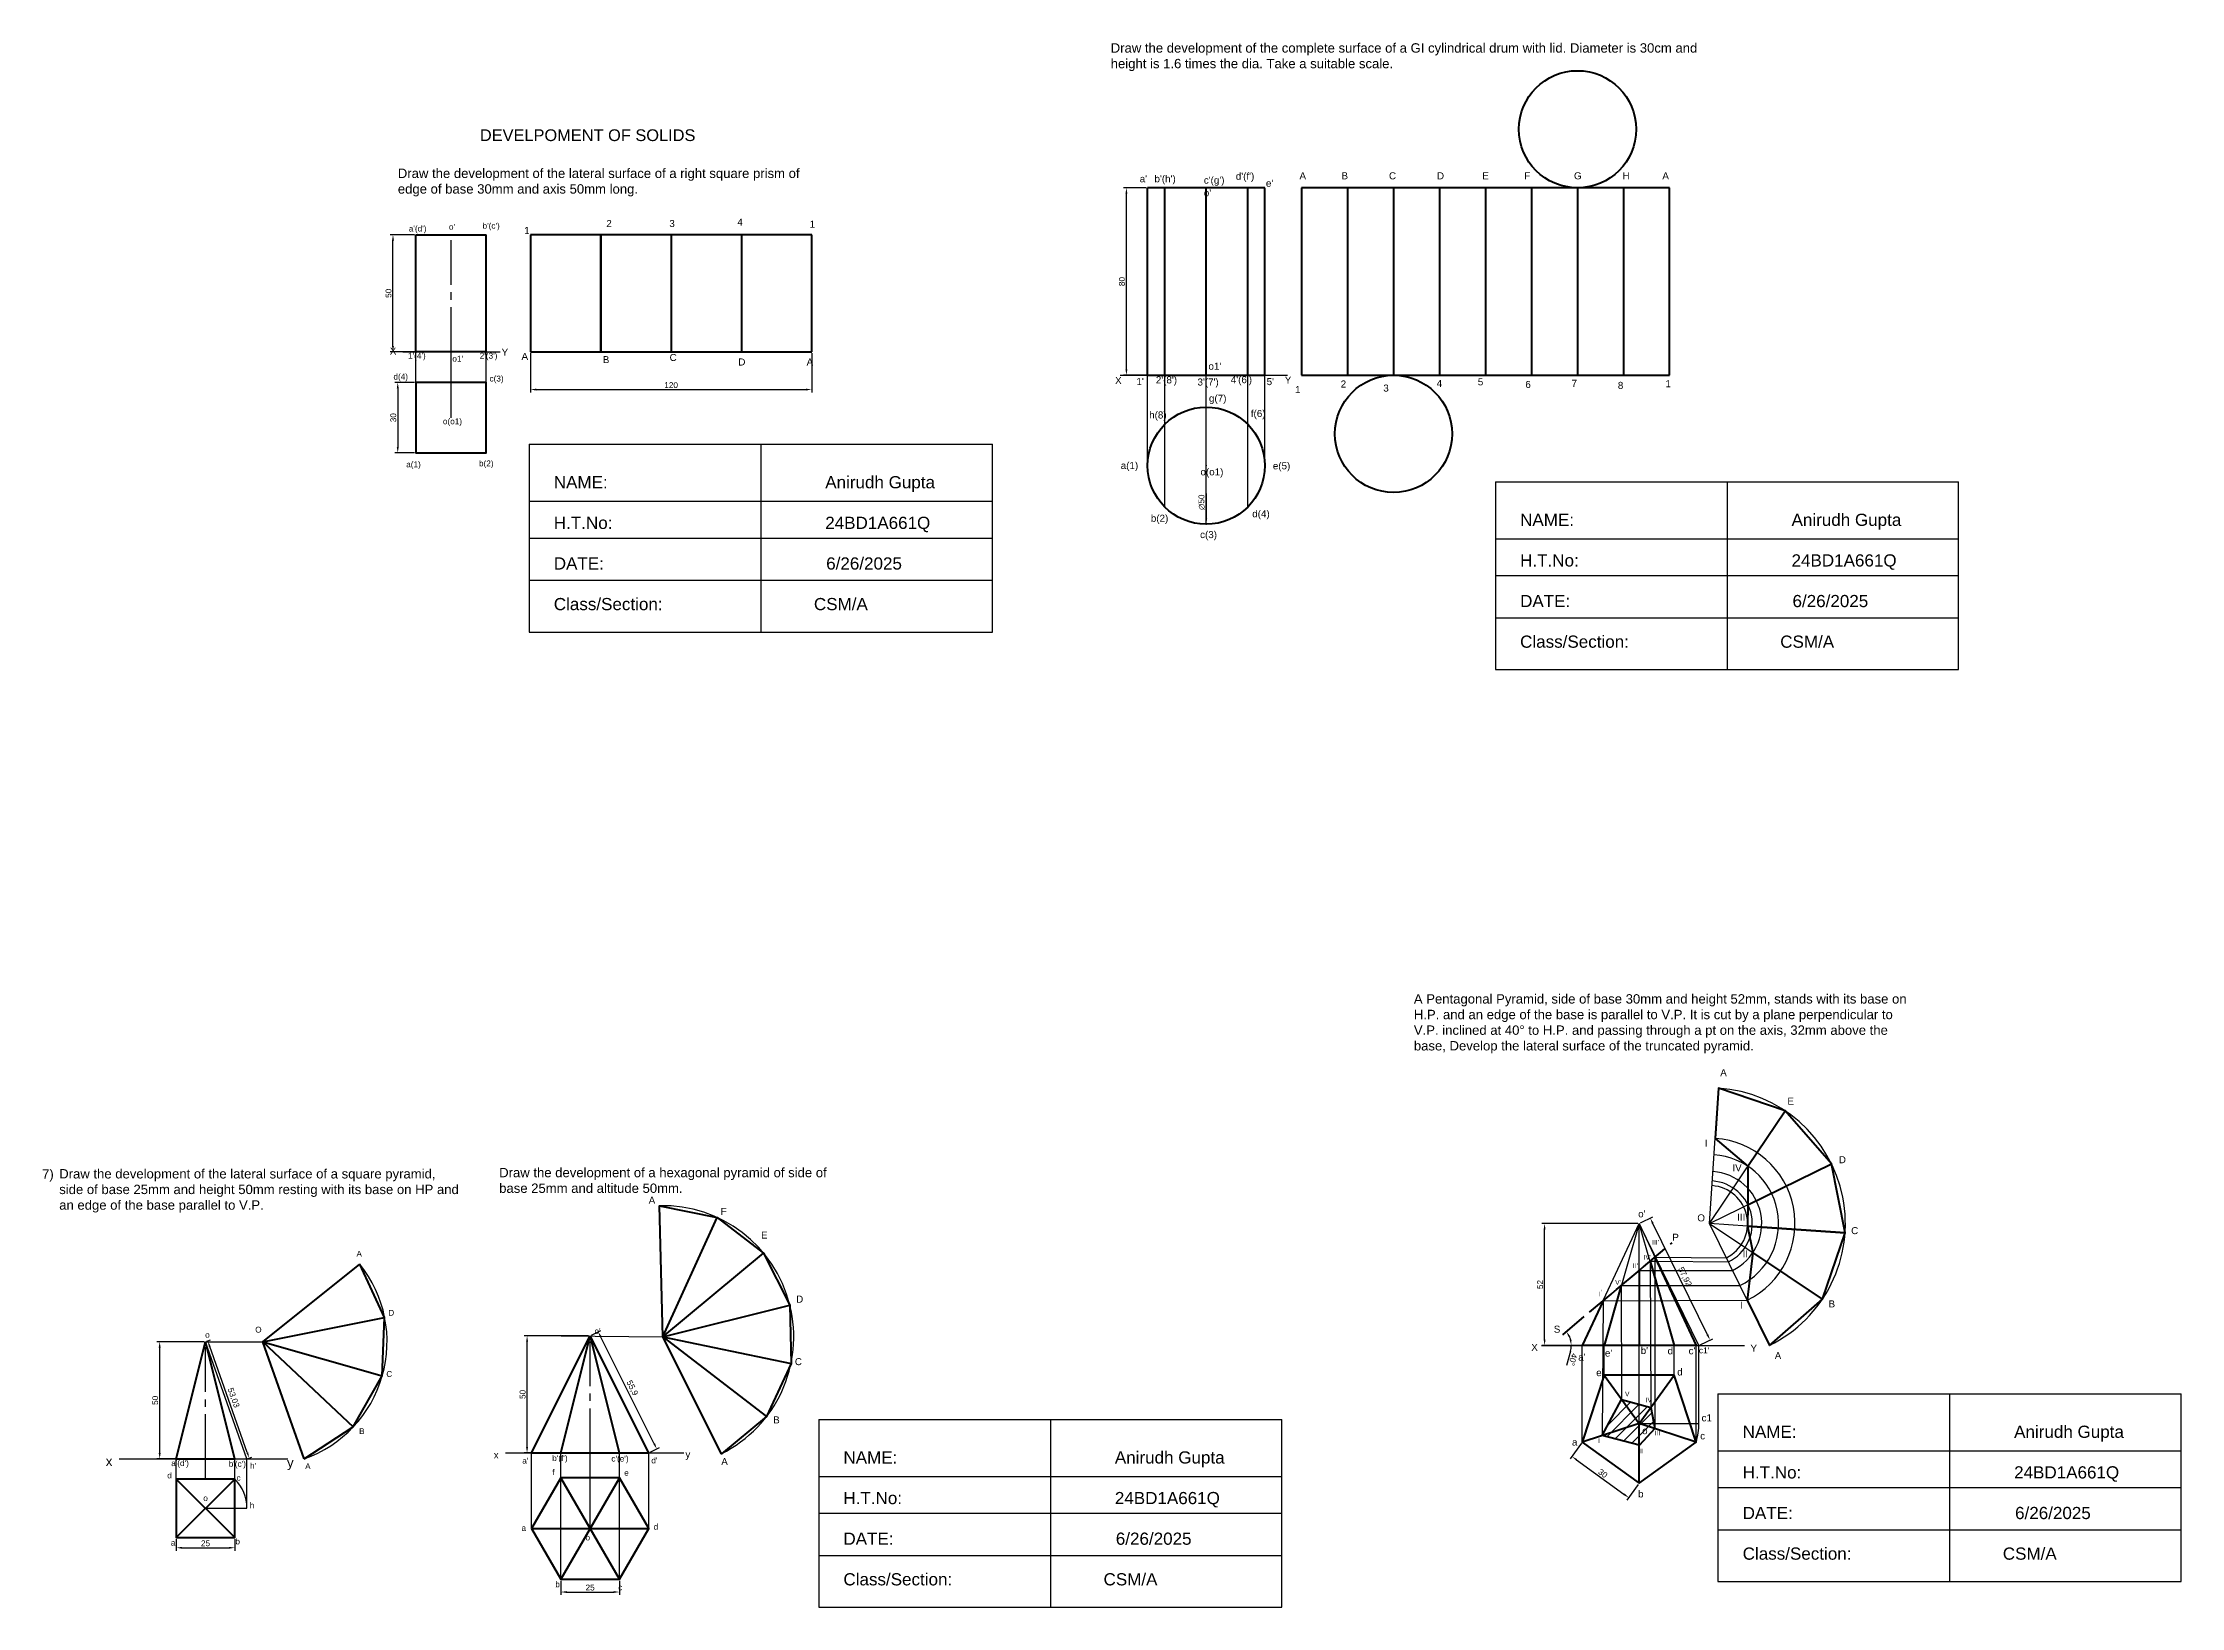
# Model space of a CAD drawing. Header units: inches. Extents: x 14 to 3829, y 5 to 1519.
# Drawn here: x 14 to 926, y 5 to 673 of the extents above; entities that cross this region are included whole.
import ezdxf

# ---------------------------------------------------------------- set-up
doc = ezdxf.new("R2010")
doc.units = ezdxf.units.IN
doc.header["$MEASUREMENT"] = 0
doc.linetypes.add('ACAD_ISO02W100', pattern=[15, 12, -3])
doc.linetypes.add('CENTER2', pattern=[28.575, 19.05, -3.175, 3.175, -3.175])
doc.styles.get("Standard").update_dxf_attribs({"font": 'arial.ttf'})
doc.dimstyles.new('ISO-25', dxfattribs={"dimtxt": 2.5, "dimasz": 2.5, "dimexe": 1.25, "dimexo": 0.625, "dimtad": 1, "dimtxsty": 'Standard', "dimcen": 2.5, "dimadec": 0, "dimazin": 0, "dimtfac": 1, "dimtmove": 0, "dimatfit": 3, "dimfxl": 1, "dimarcsym": 0})

# ---------------------------------------------------------------- blocks, each defined once
blk = doc.blocks.new('*D39')
at = {"color": 0, "lineweight": -2, "transparency": 16777216}
for p, q in [((172.22, 591.15), (161.8, 591.15)), ((163.05, 543.65), (163.05, 588.65)), ((172.22, 541.15), (161.8, 541.15))]:
    blk.add_line(p, q, dxfattribs=at)
at = {"color": 0, "transparency": 16777216}
for points in [[(162.63, 588.65), (163.47, 588.65), (163.05, 591.15)], [(162.63, 543.65), (163.47, 543.65), (163.05, 541.15)]]:
    blk.add_solid(points, dxfattribs=at)
at = {"layer": 'Defpoints', "color": 0, "transparency": 16777216}
for p in [(163.05, 591.15), (172.85, 591.15), (172.85, 541.15)]:
    blk.add_point(p, dxfattribs=at)
at = {"color": 0, "transparency": 16777216, "insert": (161.15, 566.15), "char_height": 2.5, "attachment_point": 5, "rotation": 90}
blk.add_mtext('50', dxfattribs=at)
blk = doc.blocks.new('*D40')
at = {"color": 0, "lineweight": -2, "transparency": 16777216}
for p, q in [((172.22, 528.05), (163.83, 528.05)), ((165.08, 525.55), (165.08, 500.55)), ((172.22, 498.05), (163.83, 498.05))]:
    blk.add_line(p, q, dxfattribs=at)
at = {"color": 0, "transparency": 16777216}
for points in [[(164.66, 525.55), (165.5, 525.55), (165.08, 528.05)], [(164.66, 500.55), (165.5, 500.55), (165.08, 498.05)]]:
    blk.add_solid(points, dxfattribs=at)
at = {"layer": 'Defpoints', "color": 0, "transparency": 16777216}
for p in [(172.85, 528.05), (165.08, 498.05), (172.85, 498.05)]:
    blk.add_point(p, dxfattribs=at)
at = {"color": 0, "transparency": 16777216, "insert": (163.18, 513.05), "char_height": 2.5, "attachment_point": 5, "rotation": 90}
blk.add_mtext('30', dxfattribs=at)
blk = doc.blocks.new('*D41')
at = {"color": 0, "lineweight": -2, "transparency": 16777216}
for p, q in [((221.74, 540.53), (221.74, 523.8)), ((341.74, 540.53), (341.74, 523.8)), ((224.24, 525.05), (339.24, 525.05))]:
    blk.add_line(p, q, dxfattribs=at)
at = {"color": 0, "transparency": 16777216}
for points in [[(224.24, 525.47), (224.24, 524.63), (221.74, 525.05)], [(339.24, 525.47), (339.24, 524.63), (341.74, 525.05)]]:
    blk.add_solid(points, dxfattribs=at)
at = {"layer": 'Defpoints', "color": 0, "transparency": 16777216}
for p in [(221.74, 541.15), (341.74, 541.15), (341.74, 525.05)]:
    blk.add_point(p, dxfattribs=at)
at = {"color": 0, "transparency": 16777216, "insert": (281.74, 526.95), "char_height": 2.5, "attachment_point": 5}
blk.add_mtext('120', dxfattribs=at)
blk = doc.blocks.new('*D42')
at = {"color": 0, "lineweight": -2, "transparency": 16777216}
for p, q in [((484.46, 611.15), (474.77, 611.15)), ((476.02, 533.65), (476.02, 608.65)), ((484.46, 531.15), (474.77, 531.15))]:
    blk.add_line(p, q, dxfattribs=at)
at = {"color": 0, "transparency": 16777216}
for points in [[(475.61, 608.65), (476.44, 608.65), (476.02, 611.15)], [(475.61, 533.65), (476.44, 533.65), (476.02, 531.15)]]:
    blk.add_solid(points, dxfattribs=at)
at = {"layer": 'Defpoints', "color": 0, "transparency": 16777216}
for p in [(476.02, 611.15), (485.09, 611.15), (485.09, 531.15)]:
    blk.add_point(p, dxfattribs=at)
at = {"color": 0, "transparency": 16777216, "insert": (474.12, 571.15), "char_height": 2.5, "attachment_point": 5, "rotation": 90}
blk.add_mtext('80', dxfattribs=at)
blk = doc.blocks.new('*D43')
at = {"color": 0, "lineweight": -2, "transparency": 16777216}
blk.add_line((510.09, 480.75), (510.09, 470.07), dxfattribs=at)
at = {"color": 0, "transparency": 16777216}
blk.add_solid([(509.67, 470.07), (510.5, 470.07), (510.09, 467.57)], dxfattribs=at)
at = {"layer": 'Defpoints', "color": 0, "transparency": 16777216}
for p in [(510.09, 517.57), (510.09, 467.57)]:
    blk.add_point(p, dxfattribs=at)
at = {"color": 0, "transparency": 16777216, "insert": (508.12, 476.97), "char_height": 2.5, "attachment_point": 5, "rotation": 90}
blk.add_mtext('∅50', dxfattribs=at)
blk = doc.blocks.new('*D50')
at = {"color": 0, "lineweight": -2, "transparency": 16777216}
for p, q in [((82.43, 118.65), (62.25, 118.65)), ((63.5, 71.15), (63.5, 116.15)), ((82.43, 68.65), (62.25, 68.65))]:
    blk.add_line(p, q, dxfattribs=at)
at = {"color": 0, "transparency": 16777216}
for points in [[(63.08, 116.15), (63.91, 116.15), (63.5, 118.65)], [(63.08, 71.15), (63.91, 71.15), (63.5, 68.65)]]:
    blk.add_solid(points, dxfattribs=at)
at = {"layer": 'Defpoints', "color": 0, "transparency": 16777216}
for p in [(63.5, 118.65), (83.06, 118.65), (83.06, 68.65)]:
    blk.add_point(p, dxfattribs=at)
at = {"color": 0, "transparency": 16777216, "insert": (61.59, 93.65), "char_height": 2.5, "attachment_point": 5, "rotation": 90}
blk.add_mtext('50', dxfattribs=at)
blk = doc.blocks.new('*D51')
at = {"color": 0, "lineweight": -2, "transparency": 16777216}
for p, q in [((70.56, 34.44), (70.56, 29.47)), ((73.06, 30.72), (93.06, 30.72)), ((95.56, 34.44), (95.56, 29.47))]:
    blk.add_line(p, q, dxfattribs=at)
at = {"color": 0, "transparency": 16777216}
for points in [[(73.06, 31.13), (73.06, 30.3), (70.56, 30.72)], [(93.06, 31.13), (93.06, 30.3), (95.56, 30.72)]]:
    blk.add_solid(points, dxfattribs=at)
at = {"layer": 'Defpoints', "color": 0, "transparency": 16777216}
for p in [(70.56, 35.07), (95.56, 35.07), (95.56, 30.72)]:
    blk.add_point(p, dxfattribs=at)
at = {"color": 0, "transparency": 16777216, "insert": (83.06, 32.62), "char_height": 2.5, "attachment_point": 5}
blk.add_mtext('25', dxfattribs=at)
blk = doc.blocks.new('*D52')
at = {"color": 0, "lineweight": -2, "transparency": 16777216}
for p, q in [((83.65, 118.86), (85.2, 119.41)), ((100.87, 71.35), (84.86, 116.64)), ((101.32, 68.86), (102.88, 69.41))]:
    blk.add_line(p, q, dxfattribs=at)
at = {"color": 0, "transparency": 16777216}
for points in [[(85.25, 116.77), (84.46, 116.5), (84.02, 118.99)], [(101.26, 71.49), (100.47, 71.21), (101.7, 68.99)]]:
    blk.add_solid(points, dxfattribs=at)
at = {"layer": 'Defpoints', "color": 0, "transparency": 16777216}
for p in [(83.06, 118.65), (84.02, 118.99), (100.74, 68.65)]:
    blk.add_point(p, dxfattribs=at)
at = {"color": 0, "transparency": 16777216, "insert": (94.87, 94.7), "char_height": 2.5, "attachment_point": 5, "rotation": 289.47122}
blk.add_mtext('53,03', dxfattribs=at)
blk = doc.blocks.new('*D56')
at = {"color": 0, "lineweight": -2, "transparency": 16777216}
blk.add_line((665.55, 114.6), (663.85, 108.58), dxfattribs=at)
for start, end in [(15.75516, 24.31088), (344.24484, 0)]:
    blk.add_arc((656.77, 117.07), 9.12, start, end, dxfattribs=at)
at = {"color": 0, "transparency": 16777216}
for points in [[(664.73, 120.61), (665.44, 121.05), (663.75, 122.94)], [(665.96, 119.61), (665.14, 119.49), (665.89, 117.07)]]:
    blk.add_solid(points, dxfattribs=at)
at = {"layer": 'Defpoints', "color": 0, "transparency": 16777216}
for p in [(708.85, 160.87), (662.2, 121.64), (664.92, 121.17), (653.13, 117.07), (739.76, 117.07)]:
    blk.add_point(p, dxfattribs=at)
at = {"color": 0, "transparency": 16777216, "insert": (666.53, 111.07), "char_height": 2.5, "attachment_point": 5, "rotation": 254.24484}
blk.add_mtext('40°', dxfattribs=at)
blk = doc.blocks.new('*D57')
at = {"color": 0, "lineweight": -2, "transparency": 16777216}
for p, q in [((695.38, 169.35), (700.67, 171.94)), ((723.96, 121.64), (700.65, 169.15)), ((720.9, 117.35), (726.19, 119.94))]:
    blk.add_line(p, q, dxfattribs=at)
at = {"color": 0, "transparency": 16777216}
for points in [[(701.02, 169.33), (700.27, 168.96), (699.55, 171.39)], [(724.34, 121.82), (723.59, 121.45), (725.06, 119.39)]]:
    blk.add_solid(points, dxfattribs=at)
at = {"layer": 'Defpoints', "color": 0, "transparency": 16777216}
for p in [(694.82, 169.07), (699.55, 171.39), (720.34, 117.07)]:
    blk.add_point(p, dxfattribs=at)
at = {"color": 0, "transparency": 16777216, "insert": (714.21, 146.33), "char_height": 2.5, "attachment_point": 5, "rotation": 296.13996}
blk.add_mtext('57,92', dxfattribs=at)
blk = doc.blocks.new('*D58')
at = {"color": 0, "lineweight": -2, "transparency": 16777216}
for p, q in [((694.19, 169.07), (653.22, 169.07)), ((654.47, 119.57), (654.47, 166.57)), ((694.19, 117.07), (653.22, 117.07))]:
    blk.add_line(p, q, dxfattribs=at)
at = {"color": 0, "transparency": 16777216}
for points in [[(654.05, 166.57), (654.88, 166.57), (654.47, 169.07)], [(654.05, 119.57), (654.88, 119.57), (654.47, 117.07)]]:
    blk.add_solid(points, dxfattribs=at)
at = {"layer": 'Defpoints', "color": 0, "transparency": 16777216}
for p in [(654.47, 169.07), (694.82, 169.07), (694.82, 117.07)]:
    blk.add_point(p, dxfattribs=at)
at = {"color": 0, "transparency": 16777216, "insert": (652.56, 143.07), "char_height": 2.5, "attachment_point": 5, "rotation": 90}
blk.add_mtext('52', dxfattribs=at)
blk = doc.blocks.new('*D59')
at = {"color": 0, "lineweight": -2, "transparency": 16777216}
for p, q in [((670.18, 75.35), (665.35, 68.7)), ((668.11, 68.24), (688.33, 53.55)), ((694.45, 57.71), (689.62, 51.07))]:
    blk.add_line(p, q, dxfattribs=at)
at = {"color": 0, "transparency": 16777216}
for points in [[(668.35, 68.58), (667.86, 67.9), (666.09, 69.71)], [(688.58, 53.88), (688.09, 53.21), (690.36, 52.08)]]:
    blk.add_solid(points, dxfattribs=at)
at = {"layer": 'Defpoints', "color": 0, "transparency": 16777216}
for p in [(670.55, 75.85), (694.82, 58.22), (690.36, 52.08)]:
    blk.add_point(p, dxfattribs=at)
at = {"color": 0, "transparency": 16777216, "insert": (679.34, 62.43), "char_height": 2.5, "attachment_point": 5, "rotation": 324}
blk.add_mtext('30', dxfattribs=at)
blk = doc.blocks.new('*D60')
at = {"color": 0, "lineweight": -2, "transparency": 16777216}
for p, q in [((246.55, 121.18), (219.02, 121.18)), ((220.27, 73.68), (220.27, 118.68)), ((246.55, 71.18), (219.02, 71.18))]:
    blk.add_line(p, q, dxfattribs=at)
at = {"color": 0, "transparency": 16777216}
for points in [[(219.85, 118.68), (220.68, 118.68), (220.27, 121.18)], [(219.85, 73.68), (220.68, 73.68), (220.27, 71.18)]]:
    blk.add_solid(points, dxfattribs=at)
at = {"layer": 'Defpoints', "color": 0, "transparency": 16777216}
for p in [(220.27, 121.18), (247.17, 121.18), (247.17, 71.18)]:
    blk.add_point(p, dxfattribs=at)
at = {"color": 0, "transparency": 16777216, "insert": (218.37, 96.18), "char_height": 2.5, "attachment_point": 5, "rotation": 90}
blk.add_mtext('50', dxfattribs=at)
blk = doc.blocks.new('*D61')
at = {"color": 0, "lineweight": -2, "transparency": 16777216}
for p, q in [((234.67, 16.63), (234.67, 10.58)), ((237.17, 11.83), (257.17, 11.83)), ((259.67, 16.63), (259.67, 10.58))]:
    blk.add_line(p, q, dxfattribs=at)
at = {"color": 0, "transparency": 16777216}
for points in [[(237.17, 12.25), (237.17, 11.42), (234.67, 11.83)], [(257.17, 12.25), (257.17, 11.42), (259.67, 11.83)]]:
    blk.add_solid(points, dxfattribs=at)
at = {"layer": 'Defpoints', "color": 0, "transparency": 16777216}
for p in [(234.67, 17.25), (259.67, 17.25), (259.67, 11.83)]:
    blk.add_point(p, dxfattribs=at)
at = {"color": 0, "transparency": 16777216, "insert": (247.17, 13.73), "char_height": 2.5, "attachment_point": 5}
blk.add_mtext('25', dxfattribs=at)
blk = doc.blocks.new('*D62')
at = {"color": 0, "lineweight": -2, "transparency": 16777216}
for p, q in [((247.73, 121.46), (251.75, 123.46)), ((274.51, 75.14), (251.75, 120.67)), ((272.73, 71.46), (276.75, 73.46))]:
    blk.add_line(p, q, dxfattribs=at)
at = {"color": 0, "transparency": 16777216}
for points in [[(252.12, 120.86), (251.37, 120.48), (250.63, 122.91)], [(274.88, 75.33), (274.14, 74.96), (275.63, 72.91)]]:
    blk.add_solid(points, dxfattribs=at)
at = {"layer": 'Defpoints', "color": 0, "transparency": 16777216}
for p in [(247.17, 121.18), (250.63, 122.91), (272.17, 71.18)]:
    blk.add_point(p, dxfattribs=at)
at = {"color": 0, "transparency": 16777216, "insert": (265.03, 98.86), "char_height": 2.5, "attachment_point": 5, "rotation": 296.56505}
blk.add_mtext('55,9', dxfattribs=at)

msp = doc.modelspace()

# ---------------------------------------------------------------- hatches: boundary and pattern name
h = msp.add_hatch()
h.set_pattern_fill('ANSI31', color=256)
h.set_pattern_definition([(45, (-4098.8628, -6412.4768), (-2.245064, 2.245064), [])])
h.paths.add_polyline_path([(687.319, 94.062), (679.006, 78.601), (694.819, 83.739)])
h.paths.add_polyline_path([(694.819, 83.739), (679.006, 78.601), (694.819, 74.534)])
h.paths.add_polyline_path([(701.067, 83.739), (694.819, 83.739), (701.475, 81.577)], flags=17)
h.paths.add_polyline_path([(694.819, 83.739), (694.819, 74.534), (694.819, 74.402), (701.475, 81.577)])
h.paths.add_polyline_path([(699.781, 90.569), (694.819, 83.739), (701.067, 83.739)])
h.paths.add_polyline_path([(699.781, 90.569), (694.819, 91.96), (694.819, 83.739)])
h.paths.add_polyline_path([(694.819, 91.96), (687.319, 94.062), (694.819, 83.739)], flags=17)
h.paths.add_polyline_path([(695.519, 78.594), (698.986, 78.594), (698.986, 82.001), (695.519, 82.001)], flags=24)

# ---------------------------------------------------------------- linework, layer by layer
at = {"lineweight": 60}
for p, q in [((485.087, 531.149), (485.087, 611.149)), ((535.087, 611.149), (485.087, 611.149)), ((492.409, 531.149), (492.409, 611.149)), ((510.087, 531.149), (510.087, 611.149)), ((527.765, 531.149), (527.765, 611.149)), ((535.087, 531.149), (535.087, 611.149)), ((485.087, 531.149), (535.087, 531.149)), ((694.819, 149.073), (694.819, 117.073)), ((699.462, 152.978), (709.819, 117.073)), ((701.522, 154.711), (719.089, 117.073)), ((687.202, 142.666), (679.819, 117.073)), ((679.451, 136.148), (670.548, 117.073)), ((70.558, 68.651), (83.058, 118.651)), ((95.558, 68.651), (83.058, 118.651)), ((719.089, 117.073), (670.548, 117.073)), ((70.558, 68.651), (95.558, 68.651)), ((95.558, 35.066), (70.558, 60.066)), ((70.558, 35.066), (95.558, 60.066))]:
    msp.add_line(p, q, dxfattribs=at)
at = {"lineweight": 70}
for p, q in [((707.768, 611.149), (550.768, 611.149)), ((550.768, 611.149), (550.768, 531.149)), ((570.393, 611.149), (570.393, 531.149)), ((590.018, 611.149), (590.018, 531.149)), ((609.643, 611.149), (609.643, 531.149)), ((629.268, 611.149), (629.268, 531.149)), ((648.893, 611.149), (648.893, 531.149)), ((668.518, 611.149), (668.518, 531.149)), ((688.143, 611.149), (688.143, 531.149)), ((707.768, 531.149), (707.768, 611.149)), ((550.768, 531.149), (707.768, 531.149)), ((741.243, 193.529), (757.092, 217.21)), ((741.241, 177.122), (776.852, 194.637)), ((741.071, 167.989), (782.669, 165.206)), ((782.669, 165.206), (741.071, 167.989)), ((772.984, 136.813), (743.344, 156.688)), ((107.496, 118.651), (148.975, 151.693)), ((159.503, 129.018), (148.975, 151.693)), ((158.474, 104.039), (159.503, 129.018)), ((125.174, 68.651), (107.496, 118.651)), ((146.114, 82.308), (158.474, 104.039)), ((125.173, 68.654), (146.114, 82.308))]:
    msp.add_line(p, q, dxfattribs=at)
at = {"lineweight": 40}
for p, q in [((172.847, 541.154), (172.847, 591.154)), ((172.847, 591.154), (202.847, 591.154)), ((202.847, 541.154), (202.847, 591.154)), ((202.847, 541.154), (172.847, 541.154))]:
    msp.add_line(p, q, dxfattribs=at)
at = {"linetype": 'CENTER2'}
for p, q in [((187.847, 541.154), (187.847, 591.154)), ((83.058, 68.651), (83.058, 118.651)), ((247.172, 71.178), (247.172, 121.178))]:
    msp.add_line(p, q, dxfattribs=at)
at = {"lineweight": 53}
for p, q in [((341.738, 591.154), (221.738, 591.154)), ((221.738, 591.154), (221.738, 541.154)), ((251.738, 591.154), (251.738, 541.154)), ((251.738, 541.154), (251.738, 591.154)), ((281.738, 591.154), (281.738, 541.154)), ((311.738, 591.154), (311.738, 541.154)), ((341.738, 541.154), (341.738, 591.154)), ((221.738, 541.154), (341.738, 541.154)), ((278.175, 120.818), (301.325, 171.699)), ((278.175, 120.818), (321.189, 156.52)), ((107.496, 118.651), (159.503, 129.018)), ((278.175, 120.818), (332.422, 134.314)), ((107.496, 118.651), (146.114, 82.308)), ((107.496, 118.651), (158.474, 104.039)), ((222.172, 71.178), (247.172, 121.178)), ((234.672, 71.178), (247.172, 121.178)), ((259.672, 71.178), (247.172, 121.178)), ((272.172, 71.178), (247.172, 121.178)), ((278.175, 120.818), (322.469, 86.716)), ((278.175, 120.818), (332.904, 109.434)), ((679.819, 104.385), (694.819, 83.739)), ((694.819, 83.739), (709.819, 104.385)), ((694.819, 83.739), (670.548, 75.853)), ((694.819, 58.22), (694.819, 83.739)), ((719.089, 75.853), (694.819, 83.739)), ((222.172, 71.178), (272.172, 71.178)), ((259.672, 17.253), (234.672, 60.554)), ((259.672, 60.554), (234.672, 17.253)), ((222.172, 38.904), (272.172, 38.904))]:
    msp.add_line(p, q, dxfattribs=at)
for p, q in [((167.277, 541.154), (208.722, 541.154)), ((172.847, 528.049), (172.847, 541.154)), ((187.847, 513.049), (187.847, 541.154)), ((202.847, 528.049), (202.847, 541.154)), ((473.354, 531.149), (544.706, 531.149)), ((485.087, 492.574), (485.087, 531.149)), ((492.409, 474.896), (492.409, 531.149)), ((510.087, 492.574), (510.087, 531.149)), ((527.765, 474.896), (527.765, 531.149)), ((535.087, 492.574), (535.087, 531.149)), ((510.087, 467.574), (510.087, 517.574)), ((221.143, 501.758), (221.143, 421.57)), ((221.143, 501.758), (418.812, 501.758)), ((319.977, 501.758), (319.977, 421.57)), ((418.812, 421.57), (418.812, 501.758)), ((633.485, 485.721), (633.485, 405.533)), ((633.485, 485.721), (831.153, 485.721)), ((732.319, 485.721), (732.319, 405.533)), ((831.153, 405.533), (831.153, 485.721)), ((221.143, 477.402), (418.812, 477.402)), ((221.143, 461.664), (418.812, 461.664)), ((633.485, 461.364), (831.153, 461.364)), ((221.143, 443.678), (418.812, 443.678)), ((633.485, 445.627), (831.153, 445.627)), ((221.143, 421.57), (418.812, 421.57)), ((633.485, 427.641), (831.153, 427.641)), ((633.485, 405.533), (831.153, 405.533)), ((724.874, 169.073), (728.69, 226.871)), ((727.274, 205.428), (728.69, 226.871)), ((724.874, 169.073), (757.092, 217.21)), ((724.874, 169.073), (776.852, 194.637)), ((278.175, 120.818), (276.831, 176.701)), ((670.548, 117.073), (694.819, 169.073)), ((694.819, 169.073), (679.819, 117.073)), ((694.819, 117.073), (694.819, 169.073)), ((709.819, 117.073), (694.819, 169.073)), ((694.819, 169.073), (719.089, 117.073)), ((720.338, 117.073), (694.819, 169.073)), ((750.393, 117.073), (724.874, 169.073)), ((724.874, 169.073), (772.984, 136.813)), ((741.071, 167.989), (724.874, 169.073)), ((694.819, 149.073), (734.671, 149.109)), ((699.462, 152.978), (702.699, 153.016)), ((699.462, 152.978), (699.781, 90.569)), ((701.522, 154.711), (701.475, 81.577)), ((701.522, 154.711), (701.869, 154.707)), ((701.869, 154.707), (732.026, 154.5)), ((702.699, 153.016), (732.91, 152.699)), ((687.202, 142.666), (707.777, 142.668)), ((687.202, 142.666), (687.319, 94.062)), ((707.777, 142.668), (737.839, 142.654)), ((679.451, 136.148), (679.006, 78.601)), ((679.451, 136.148), (710.896, 136.312)), ((710.896, 136.312), (740.926, 136.365)), ((83.058, 118.651), (83.058, 118.651)), ((100.736, 68.651), (83.058, 118.651)), ((83.058, 118.651), (107.496, 118.651)), ((234.873, 121.178), (278.175, 120.818)), ((303.175, 70.818), (278.175, 120.818)), ((653.131, 117.073), (739.76, 117.073)), ((670.548, 75.853), (670.548, 117.073)), ((679.819, 104.385), (679.819, 117.073)), ((679.819, 117.073), (709.819, 117.073)), ((694.819, 83.739), (694.819, 117.073)), ((709.819, 104.385), (709.819, 117.073)), ((719.089, 75.853), (719.089, 117.073)), ((720.338, 83.739), (720.338, 117.073)), ((728.458, 96.487), (728.458, 16.299)), ((728.458, 96.487), (926.126, 96.487)), ((827.292, 96.487), (827.292, 16.299)), ((926.126, 16.299), (926.126, 96.487)), ((344.728, 85.523), (344.728, 5.335)), ((344.728, 85.523), (542.396, 85.523)), ((443.562, 85.523), (443.562, 5.335)), ((542.396, 5.335), (542.396, 85.523)), ((694.819, 83.739), (720.338, 83.739)), ((46.257, 68.651), (118.158, 68.651)), ((70.558, 60.066), (70.558, 68.651)), ((83.058, 60.066), (83.058, 68.651)), ((95.558, 60.066), (95.558, 68.651)), ((100.736, 47.566), (100.736, 68.651)), ((211.065, 71.178), (287.099, 71.178)), ((222.172, 38.904), (222.172, 71.178)), ((234.672, 17.253), (234.672, 71.178)), ((247.172, 38.904), (247.172, 71.178)), ((259.672, 17.253), (259.672, 71.178)), ((272.172, 38.904), (272.172, 71.178)), ((728.458, 72.131), (926.126, 72.131)), ((344.728, 61.167), (542.396, 61.167)), ((728.458, 56.393), (926.126, 56.393)), ((83.058, 47.566), (100.736, 47.566)), ((344.728, 45.429), (542.396, 45.429)), ((728.458, 38.407), (926.126, 38.407)), ((344.728, 27.443), (542.396, 27.443)), ((728.458, 16.299), (926.126, 16.299)), ((344.728, 5.335), (542.396, 5.335))]:
    msp.add_line(p, q)
at = {"linetype": 'ACAD_ISO02W100', "lineweight": 50}
msp.add_line((662.201, 121.639), (708.848, 160.872), dxfattribs=at)
at = {"lineweight": 35}
msp.add_line((679.451, 136.148), (701.522, 154.711), dxfattribs=at)
at = {"lineweight": 40}
msp.add_lwpolyline([(172.847, 528.049), (172.847, 498.049), (202.847, 498.049), (202.847, 528.049)], close=True, dxfattribs=at)
at = {"lineweight": 70}
msp.add_lwpolyline([(750.393, 117.073), (772.984, 136.813), (782.669, 165.206), (776.852, 194.637), (757.092, 217.21), (728.69, 226.871), (727.274, 205.428), (741.243, 193.529), (741.241, 177.122), (741.071, 167.989), (743.344, 156.688), (740.926, 136.365), (750.393, 117.073)], dxfattribs=at)
at = {"lineweight": 60}
msp.add_lwpolyline([(278.175, 120.818), (276.831, 176.701), (301.325, 171.699), (321.189, 156.52), (332.422, 134.314), (332.904, 109.434), (322.469, 86.716), (303.175, 70.818), (278.175, 120.818)], dxfattribs=at)
at = {"lineweight": 53}
for points in [[(709.819, 104.385), (679.819, 104.385), (670.548, 75.853), (694.819, 58.22), (719.089, 75.853)], [(259.672, 60.554), (234.672, 60.554), (222.172, 38.904), (234.672, 17.253), (259.672, 17.253), (272.172, 38.904)]]:
    msp.add_lwpolyline(points, close=True, dxfattribs=at)
msp.add_lwpolyline([(694.819, 74.534), (679.006, 78.601), (687.319, 94.062), (699.781, 90.569), (701.475, 81.577), (694.819, 74.402)], dxfattribs=at)
at = {"lineweight": 60}
msp.add_lwpolyline([(70.558, 60.066), (70.558, 35.066), (95.558, 35.066), (95.558, 60.066)], close=True, dxfattribs=at)
for centre in [(668.518, 636.149), (590.018, 506.149), (510.087, 492.574)]:
    msp.add_circle(centre, 25, dxfattribs=at)
for centre, radius, start, end in [((724.874, 169.073), 57.924, 296.139961, 86.222293), ((724.874, 169.073), 36.434, 296.139961, 86.222293), ((724.874, 169.073), 29.429, 296.139961, 86.222293), ((724.874, 169.073), 16.233, 296.139961, 86.222293), ((724.874, 169.073), 18.239, 296.139961, 86.222293), ((724.874, 169.073), 22.238, 296.139961, 86.222293), ((278.175, 120.818), 55.9, 296.565051, 91.378466), ((107.496, 118.651), 53.03, 289.471221, 38.540917), ((694.819, 83.739), 25.52, 342, 0), ((83.058, 47.566), 17.678, 0, 45), ((83.058, 47.566), 17.678, 314.327587, 315)]:
    msp.add_arc(centre, radius, start, end)
for p in [(510.087, 517.574), (492.409, 510.252), (527.765, 510.252), (485.087, 492.574), (510.087, 492.574), (535.087, 492.574), (492.409, 474.896), (527.765, 474.896), (510.087, 467.574)]:
    msp.add_point(p)

# ---------------------------------------------------------------- texts
for s, height, p in [("a'", 3, (481.703, 613.528)), ("b'(h')", 3, (488.001, 613.528)), ("c'(g')", 3, (509.054, 612.939)), ("d'(f')", 3, (522.703, 614.611)), ("e'", 3, (535.548, 611.623)), ('A             B               C               D              E             F                G               H            A', 3, (549.87, 614.787)), ("o'", 3, (509.054, 607.522)), ("a'(d')", 2.5, (169.811, 592.514)), ("o'", 2.5, (186.945, 593.281)), ("b'(c')", 2.5, (201.266, 593.707)), ('1', 3, (219.034, 591.472)), ('2', 3, (254.092, 594.427)), ('3', 3, (280.985, 594.427)), ('4', 3, (309.989, 594.99)), ('1', 3, (340.823, 594.146)), ('X', 3, (161.695, 539.998)), ("1'(4')", 2.5, (169.47, 538.237)), ("o1'", 2.5, (188.394, 536.949)), ("2'(3')", 2.5, (200.073, 538.237)), ('Y', 3, (209.404, 539.477)), ('A', 3, (217.901, 537.708)), ('B', 3, (252.584, 536.323)), ('C', 3, (281.094, 537.259)), ('d(4)', 2.5, (163.257, 529.309)), ('c(3)', 2.5, (204.25, 528.492)), ('D', 3, (310.411, 535.319)), ('A', 3, (339.556, 535.319)), ('X', 3, (471.187, 527.438)), ("1'", 3, (480.303, 527.005)), ("2'(8')", 3, (488.572, 527.679)), ("3'(7')", 3, (506.352, 526.777)), ("o1'", 3, (511.03, 533.521)), ("4'(6')", 3, (520.567, 527.766)), ("5'", 3, (535.862, 526.956)), ('Y', 3, (543.589, 527.621)), ('5', 3, (625.964, 526.835)), ('g(7)', 3, (511.254, 519.821)), ('1', 3, (547.978, 523.545)), ('2', 3, (567.451, 525.921)), ('3', 3, (585.645, 524.184)), ('4', 3, (608.41, 526.195)), ('6', 3, (646.261, 525.738)), ('7', 3, (665.977, 526.21)), ('8', 3, (685.719, 525.333)), ('1', 3, (706.045, 526.064)), ('o(o1)', 2.5, (184.366, 510.251)), ('h(8)', 3, (485.729, 512.706)), ('f(6)', 3, (529.104, 513.317)), ('a(1)', 2.5, (168.705, 491.874)), ('b(2)', 2.5, (199.756, 492.282)), ('a(1)', 3, (473.597, 491.152)), ('e(5)', 3, (538.496, 491)), ('o(o1)', 3, (507.622, 488.418)), ('b(2)', 3, (486.442, 468.616)), ('d(4)', 3, (529.71, 470.545)), ('c(3)', 3, (507.466, 461.651)), ('A', 3, (729.409, 231.983)), ('E', 3, (758.078, 219.848)), ('I', 3, (722.835, 201.911)), ('7)', 4, (13.325, 188.219)), ('IV', 3, (734.611, 191.418)), ('D', 3, (780.018, 194.847)), ('A', 3, (272.166, 177.56)), ('F', 3, (302.892, 172.797)), ("o'", 3, (694.389, 171.732)), ('E', 3, (320.105, 162.701)), ('P', 3, (708.968, 161.741)), ('O', 3, (719.641, 170.017)), ('III', 3, (736.632, 170.308)), ('C', 3, (785.284, 164.582)), ("IV'", 2, (696.726, 153.729)), ("III'", 2, (700.367, 160.078)), ('II', 3, (738.956, 154.651)), ('II', 2, (692.1, 150.062)), ("'", 2, (693.737, 150.062)), ('D', 3, (335.084, 135.331)), ('I', 2, (677.5, 138.047)), ("'", 2, (678.32, 138.816)), ("V'", 2, (684.599, 142.983)), ('D', 2.5, (161.066, 129.753)), ('I', 3, (737.844, 132.733)), ('B', 3, (775.63, 133.294)), ('o', 2.5, (82.891, 120.381)), ('O', 2.5, (104.284, 122.551)), ("o'", 2.5, (249.037, 121.942)), ('S', 3, (658.372, 122.51)), ('C', 3, (334.539, 108.657)), ('X', 3, (648.775, 114.74)), ("a'", 3, (668.792, 110.617)), ("e'", 3, (680.195, 112.315)), ("b'", 3, (695.481, 113.406)), ("d'     c'", 3, (706.965, 113.285)), ("c1'", 2.5, (720.338, 113.719)), ('Y', 3, (742.308, 114.376)), ('A', 3, (752.666, 111.217)), ('C', 2.5, (160.206, 103.632)), ('e', 3, (676.472, 103.968)), ('d', 3, (711.042, 104.253)), ('V', 2, (688.794, 95.359)), ('IV', 2, (697.581, 92.842)), ('B', 3, (325.281, 83.797)), ('c1', 3, (721.457, 84.67)), ('B', 2.5, (148.591, 79.231)), ('a', 3, (666.152, 74.341)), ('I', 2, (677.283, 75.378)), ('o', 3, (696.087, 79.211)), ('III', 2, (701.487, 78.717)), ('c', 3, (720.86, 77.002)), ('x', 4, (40.502, 65.639)), ("a'(d')", 2.5, (68.398, 65.577)), ("b'(c')", 2.5, (92.962, 65.27)), ("h'", 2.5, (102.045, 64.443)), ('y', 4, (117.852, 65.047)), ('A', 2.5, (125.577, 64.289)), ('x', 3, (206.053, 68.836)), ("a'", 2.5, (218.217, 66.64)), ('f', 2.5, (231.003, 61.724)), ("b'(f')", 2.5, (231.003, 67.732)), ("c'(e')", 2.5, (256.247, 67.514)), ("d'", 2.5, (273.295, 66.749)), ('y', 3, (287.842, 69.13)), ('A', 3, (303.133, 66.014)), ('II', 2, (694.819, 70.979)), ('d', 2.5, (66.731, 60.342)), ('c', 2.5, (96.304, 59.308)), ('e', 2.5, (261.711, 61.506)), ('b', 3, (694.353, 52.201)), ('o', 2.5, (82.126, 50.671)), ('h', 2.5, (101.946, 47.566)), ('a', 2.5, (217.889, 37.911)), ('d', 2.5, (274.279, 38.457)), ('a', 2.5, (68.253, 31.634)), ('b', 2.5, (95.817, 32.181)), ('o', 2.5, (245.21, 33.869)), ('b', 2.5, (232.314, 13.879)), ('c', 2.5, (259.198, 12.568))]:
    msp.add_text(s, height=height).set_placement(p)
at = {"lineweight": 70}
msp.add_text('A', height=2.5, dxfattribs=at).set_placement((147.461, 154.952))
at = {"attachment_point": 1}
for s, width, gutter_width, heights, insert, char_height in [('Draw the development of the complete surface of a GI cylindrical drum with lid. Diameter is 30cm and height is 1.6 times the dia. Take a suitable scale.', 260.52673, 15, [0], (469.323, 672.857), 4), ('DEVELPOMENT OF SOLIDS', 101.90487, 25, [4.005], (200.127, 636.122), 5), ('Draw the development of the lateral surface of a right square prism of edge of base 30mm and axis 50mm long.', 179.64192, 12.5, [0], (165.122, 619.352), 4), ('NAME:                                              Anirudh Gupta\\P\\PH.T.No:                                             24BD1A661Q\\P\\PDATE:                                               6/26/2025\\P\\PClass/Section:                                CSM/A', 175.89946, 12.5, [0], (231.672, 488.105), 5.2), ('NAME:                                              Anirudh Gupta\\P\\PH.T.No:                                             24BD1A661Q\\P\\PDATE:                                               6/26/2025\\P\\PClass/Section:                                CSM/A', 175.89946, 12.5, [0], (644.014, 472.068), 5.2), ('A Pentagonal Pyramid, side of base 30mm and height 52mm, stands with its base on H.P. and an edge of the base is parallel to V.P. It is cut by a plane perpendicular to V.P. inclined at 40° to H.P. and passing through a pt on the axis, 32mm above the base, Develop the lateral surface of the truncated pyramid.', 209.82866, 15, [0], (598.68, 266.983), 4), ('Draw the development of the lateral surface of a square pyramid, side of base 25mm and height 50mm resting with its base on HP and an edge of the base parallel to V.P.', 170.67758, 12.5, [0], (20.632, 192.341), 4), ('Draw the development of a hexagonal pyramid of side of base 25mm and altitude 50mm.', 151.19806, 12.5, [0], (208.363, 192.854), 4), ('NAME:                                              Anirudh Gupta\\P\\PH.T.No:                                             24BD1A661Q\\P\\PDATE:                                               6/26/2025\\P\\PClass/Section:                                CSM/A', 175.89946, 12.5, [0], (738.987, 82.835), 5.2), ('NAME:                                              Anirudh Gupta\\P\\PH.T.No:                                             24BD1A661Q\\P\\PDATE:                                               6/26/2025\\P\\PClass/Section:                                CSM/A', 175.89946, 12.5, [0], (355.257, 71.871), 5.2)]:
    msp.add_mtext_dynamic_manual_height_columns(s, width=width, gutter_width=gutter_width, heights=heights, dxfattribs=dict(at, insert=insert, char_height=char_height))

# ---------------------------------------------------------------- dimensions: what is measured, and where the dimension line sits
for base, p1, p2, picture, middle in [((476.024, 611.149), (485.087, 531.149), (485.087, 611.149), '*D42', (474.123, 571.149)), ((163.05, 591.154), (172.847, 541.154), (172.847, 591.154), '*D39', (161.148, 566.154)), ((165.079, 498.049), (172.847, 528.049), (172.847, 498.049), '*D40', (163.176, 513.049)), ((654.465, 169.073), (694.819, 117.073), (694.819, 169.073), '*D58', (652.564, 143.073)), ((63.495, 118.651), (83.058, 68.651), (83.058, 118.651), '*D50', (61.594, 93.651)), ((220.268, 121.178), (247.172, 71.178), (247.172, 121.178), '*D60', (218.367, 96.178))]:
    dim = msp.add_linear_dim(base=base, p1=p1, p2=p2, angle=90, dimstyle='ISO-25')
    dim.commit()
    dim.dimension.update_dxf_attribs({"geometry": picture, "text_midpoint": middle})
dim = msp.add_linear_dim(base=(341.738, 525.049), p1=(221.738, 541.154), p2=(341.738, 541.154), dimstyle='ISO-25')
dim.commit()
dim.dimension.update_dxf_attribs({"geometry": '*D41', "text_midpoint": (281.738, 525.049), "dimtype": 160})
dim = msp.add_diameter_dim_2p(p1=(510.087, 517.574), p2=(510.087, 467.574), dimstyle='ISO-25')
dim.commit()
dim.dimension.update_dxf_attribs({"geometry": '*D43', "text_midpoint": (510.087, 476.975), "dimtype": 163})
for p1, p2, distance, picture, middle in [((720.338, 117.073), (694.819, 169.073), -5.265, '*D57', (714.215, 146.329)), ((100.736, 68.651), (83.058, 118.651), -1.023, '*D52', (94.867, 94.701)), ((272.172, 71.178), (247.172, 121.178), -3.863, '*D62', (265.031, 98.857)), ((670.548, 75.853), (694.819, 58.22), -7.593, '*D59', (679.339, 62.433))]:
    dim = msp.add_aligned_dim(p1=p1, p2=p2, distance=distance, dimstyle='ISO-25')
    dim.commit()
    dim.dimension.update_dxf_attribs({"geometry": picture, "text_midpoint": middle})
dim = msp.add_angular_dim_2l(base=(664.919, 121.172), line1=((662.201, 121.639), (708.848, 160.872)), line2=((653.131, 117.073), (739.76, 117.073)), dimstyle='ISO-25')
dim.commit()
dim.dimension.update_dxf_attribs({"geometry": '*D56', "text_midpoint": (666.53, 111.07)})
for base, p1, p2, picture, middle in [((95.558, 30.718), (70.558, 35.066), (95.558, 35.066), '*D51', (83.058, 32.62)), ((259.672, 11.833), (234.672, 17.253), (259.672, 17.253), '*D61', (247.172, 13.735))]:
    dim = msp.add_linear_dim(base=base, p1=p1, p2=p2, dimstyle='ISO-25')
    dim.commit()
    dim.dimension.update_dxf_attribs({"geometry": picture, "text_midpoint": middle})

doc.saveas('drawing.dxf')
